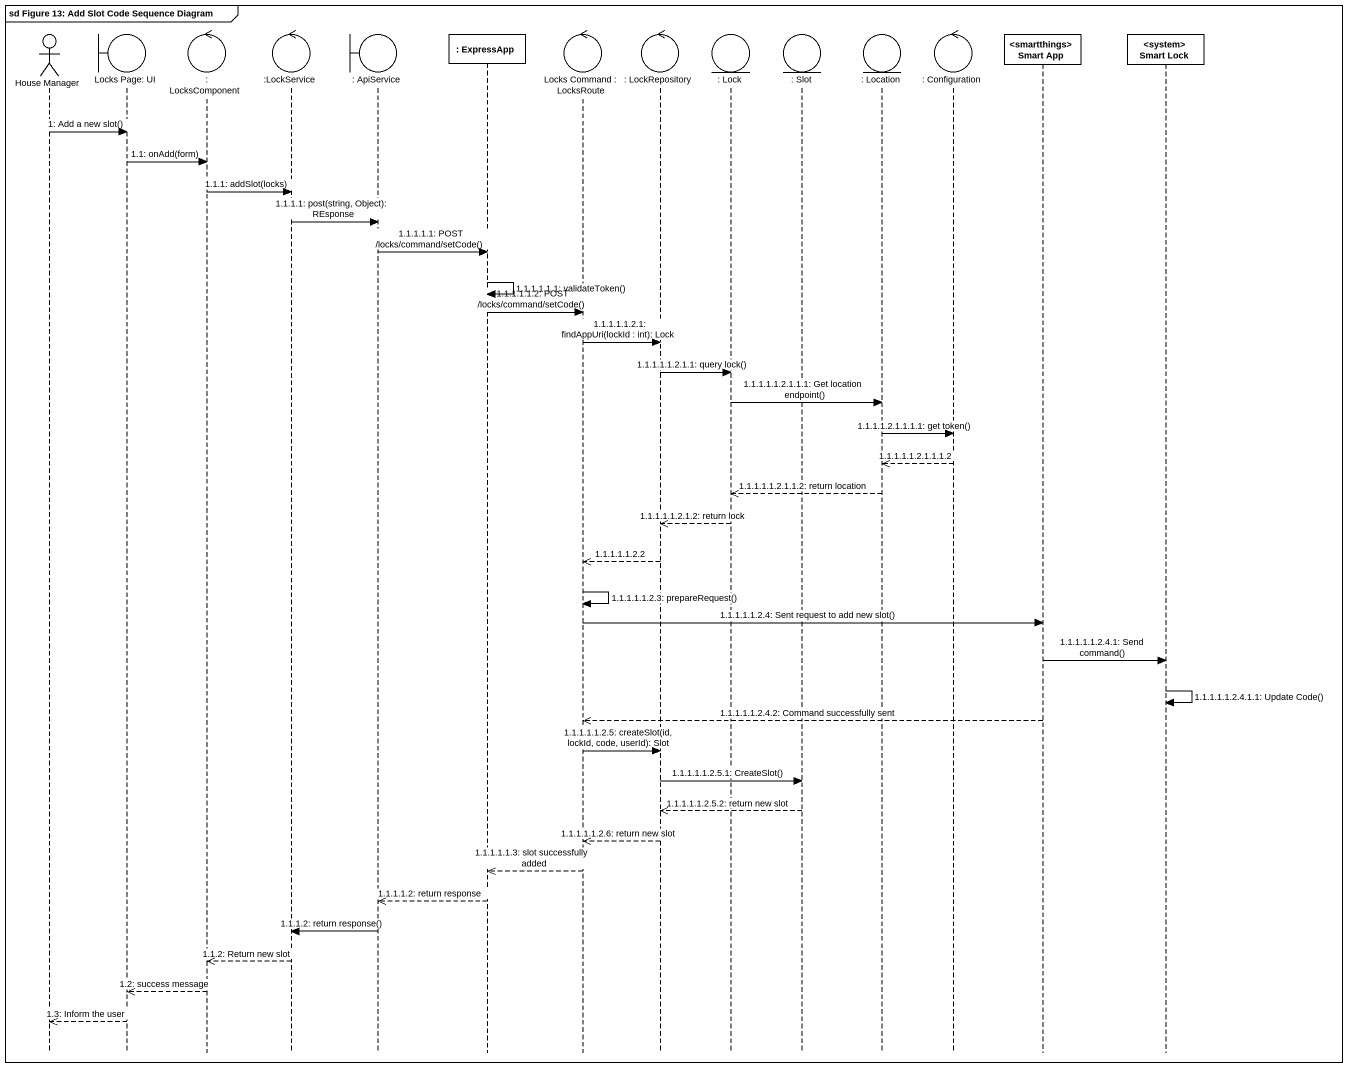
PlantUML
@startuml
mainframe sd Figure 13: Add Slot Code Sequence Diagram
hide footbox
actor "House Manager" as House_Manager
boundary "Locks Page: UI" as Locks_Page_UI
control ": LocksComponent" as LocksComponent
control ":LockService" as LockService
boundary ": ApiService" as ApiService
participant ": ExpressApp" as ExpressApp
control "Locks Command : LocksRoute" as Locks_Command_LocksRoute
control ": LockRepository" as LockRepository
entity ": Lock" as Lock
entity ": Slot" as Slot
entity ": Location" as Location
control ": Configuration" as Configuration
participant "<smartthings> Smart App" as smartthings_Smart_App
participant "<system> Smart Lock" as system_Smart_Lock

House_Manager -> Locks_Page_UI : 1: Add a new slot()
Locks_Page_UI -> LocksComponent : 1.1: onAdd(form)
LocksComponent -> LockService : 1.1.1: addSlot(locks)
LockService -> ApiService : 1.1.1.1: post(string, Object): REsponse
ApiService -> ExpressApp : 1.1.1.1.1: POST /locks/command/setCode()
ExpressApp -> ExpressApp : 1.1.1.1.1.1: validateToken()
ExpressApp -> Locks_Command_LocksRoute : 1.1.1.1.1.2: POST /locks/command/setCode()
Locks_Command_LocksRoute -> LockRepository : 1.1.1.1.1.2.1: findAppUri(lockId : int): Lock
LockRepository -> Lock : 1.1.1.1.1.2.1.1: query lock()
Lock -> Location : 1.1.1.1.1.2.1.1.1: Get location endpoint()
Location -> Configuration : 1.1.1.1.2.1.1.1.1: get token()
Configuration -->> Location : 1.1.1.1.1.2.1.1.1.2
Location -->> Lock : 1.1.1.1.1.2.1.1.2: return location
Lock -->> LockRepository : 1.1.1.1.1.2.1.2: return lock
LockRepository -->> Locks_Command_LocksRoute : 1.1.1.1.1.2.2
Locks_Command_LocksRoute -> Locks_Command_LocksRoute : 1.1.1.1.1.2.3: prepareRequest()
Locks_Command_LocksRoute -> smartthings_Smart_App : 1.1.1.1.1.2.4: Sent request to add new slot()
smartthings_Smart_App -> system_Smart_Lock : 1.1.1.1.1.2.4.1: Send command()
system_Smart_Lock -> system_Smart_Lock : 1.1.1.1.1.2.4.1.1: Update Code()
smartthings_Smart_App -->> Locks_Command_LocksRoute : 1.1.1.1.1.2.4.2: Command successfully sent
Locks_Command_LocksRoute -> LockRepository : 1.1.1.1.1.2.5: createSlot(id, lockId, code, userId): Slot
LockRepository -> Slot : 1.1.1.1.1.2.5.1: CreateSlot()
Slot -->> LockRepository : 1.1.1.1.1.2.5.2: return new slot
LockRepository -->> Locks_Command_LocksRoute : 1.1.1.1.1.2.6: return new slot
Locks_Command_LocksRoute -->> ExpressApp : 1.1.1.1.1.3: slot successfully added
ExpressApp -->> ApiService : 1.1.1.1.2: return response
ApiService -> LockService : 1.1.1.2: return response()
LockService -->> LocksComponent : 1.1.2: Return new slot
LocksComponent -->> Locks_Page_UI : 1.2: success message
Locks_Page_UI -->> House_Manager : 1.3: Inform the user
@enduml
